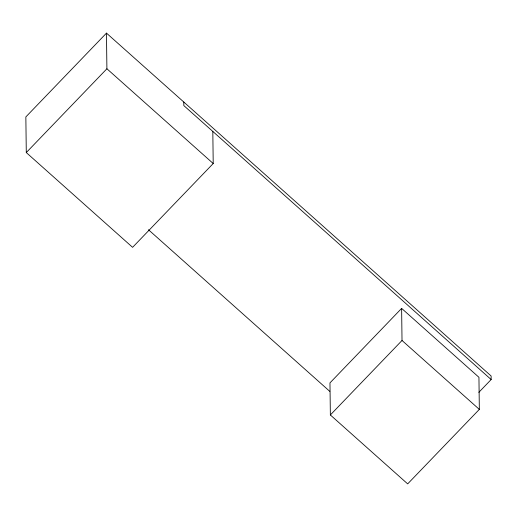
<?xml version="1.0" encoding="UTF-8"?>
<svg xmlns="http://www.w3.org/2000/svg" width="517" height="517" viewBox="0 0 517 517"><rect width="100%" height="100%" fill="white"/><g stroke="black" fill="none" stroke-linecap="round" stroke-linejoin="round"><path stroke-width="0.78" d="M478.832 392.345L491.15 379.543L491.105 375.975L106.47 33.114L25.85 116.92L26.283 152.573L132.591 247.333L213.211 163.527L212.817 131.441M26.283 152.573L106.903 68.767L106.47 33.114M401.625 308.39L329.969 382.884L330.357 414.97L407.674 483.886L479.33 409.393L478.942 377.307L401.625 308.39L402.019 340.477L330.357 414.97M491.15 379.543L183.826 105.591L183.781 102.03M106.903 68.767L213.211 163.527M402.019 340.477L479.33 409.393M148.469 229.742L329.807 391.388"/></g></svg>
